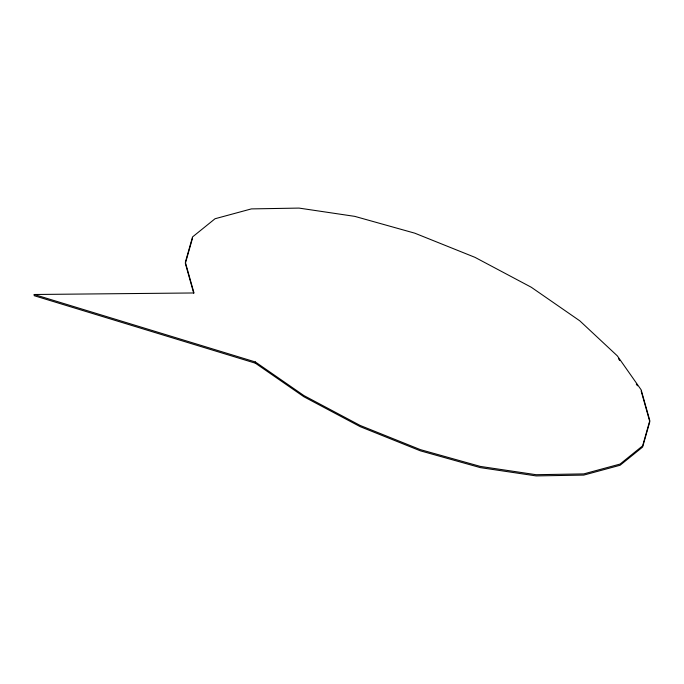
<?xml version="1.0" encoding="UTF-8"?>
<svg xmlns="http://www.w3.org/2000/svg" width="684" height="684" viewBox="0 0 684 684"><rect width="100%" height="100%" fill="white"/><g stroke="black" fill="none" stroke-linecap="round" stroke-linejoin="round"><path stroke-width="1.03" d="M192.529 238.135L185.347 263.451L193.7 293.137M34.2 294.496L193.991 292.966L185.347 262.254L192.529 236.938L215.05 218.743L251.379 208.902L299.028 208.09L354.757 216.366L414.761 233.167L474.961 257.338L531.254 287.237L579.793 320.83L617.284 355.825L641.156 389.837L649.8 420.549L642.618 445.865L620.097 464.06L583.768 473.901L536.119 474.705L480.39 466.428L420.386 449.636L360.186 425.465L303.893 395.557L255.354 361.964L34.2 294.496L34.2 295.693L255.354 363.17L303.893 396.763L360.186 426.662L420.386 450.833L480.39 467.634L536.119 475.91L583.768 475.098L620.097 465.257L642.618 447.062L649.8 421.746L641.156 391.034M618.507 358.767L619.73 360.511M636.265 384.057L637.488 385.802M255.354 361.964L255.354 363.17"/></g></svg>
